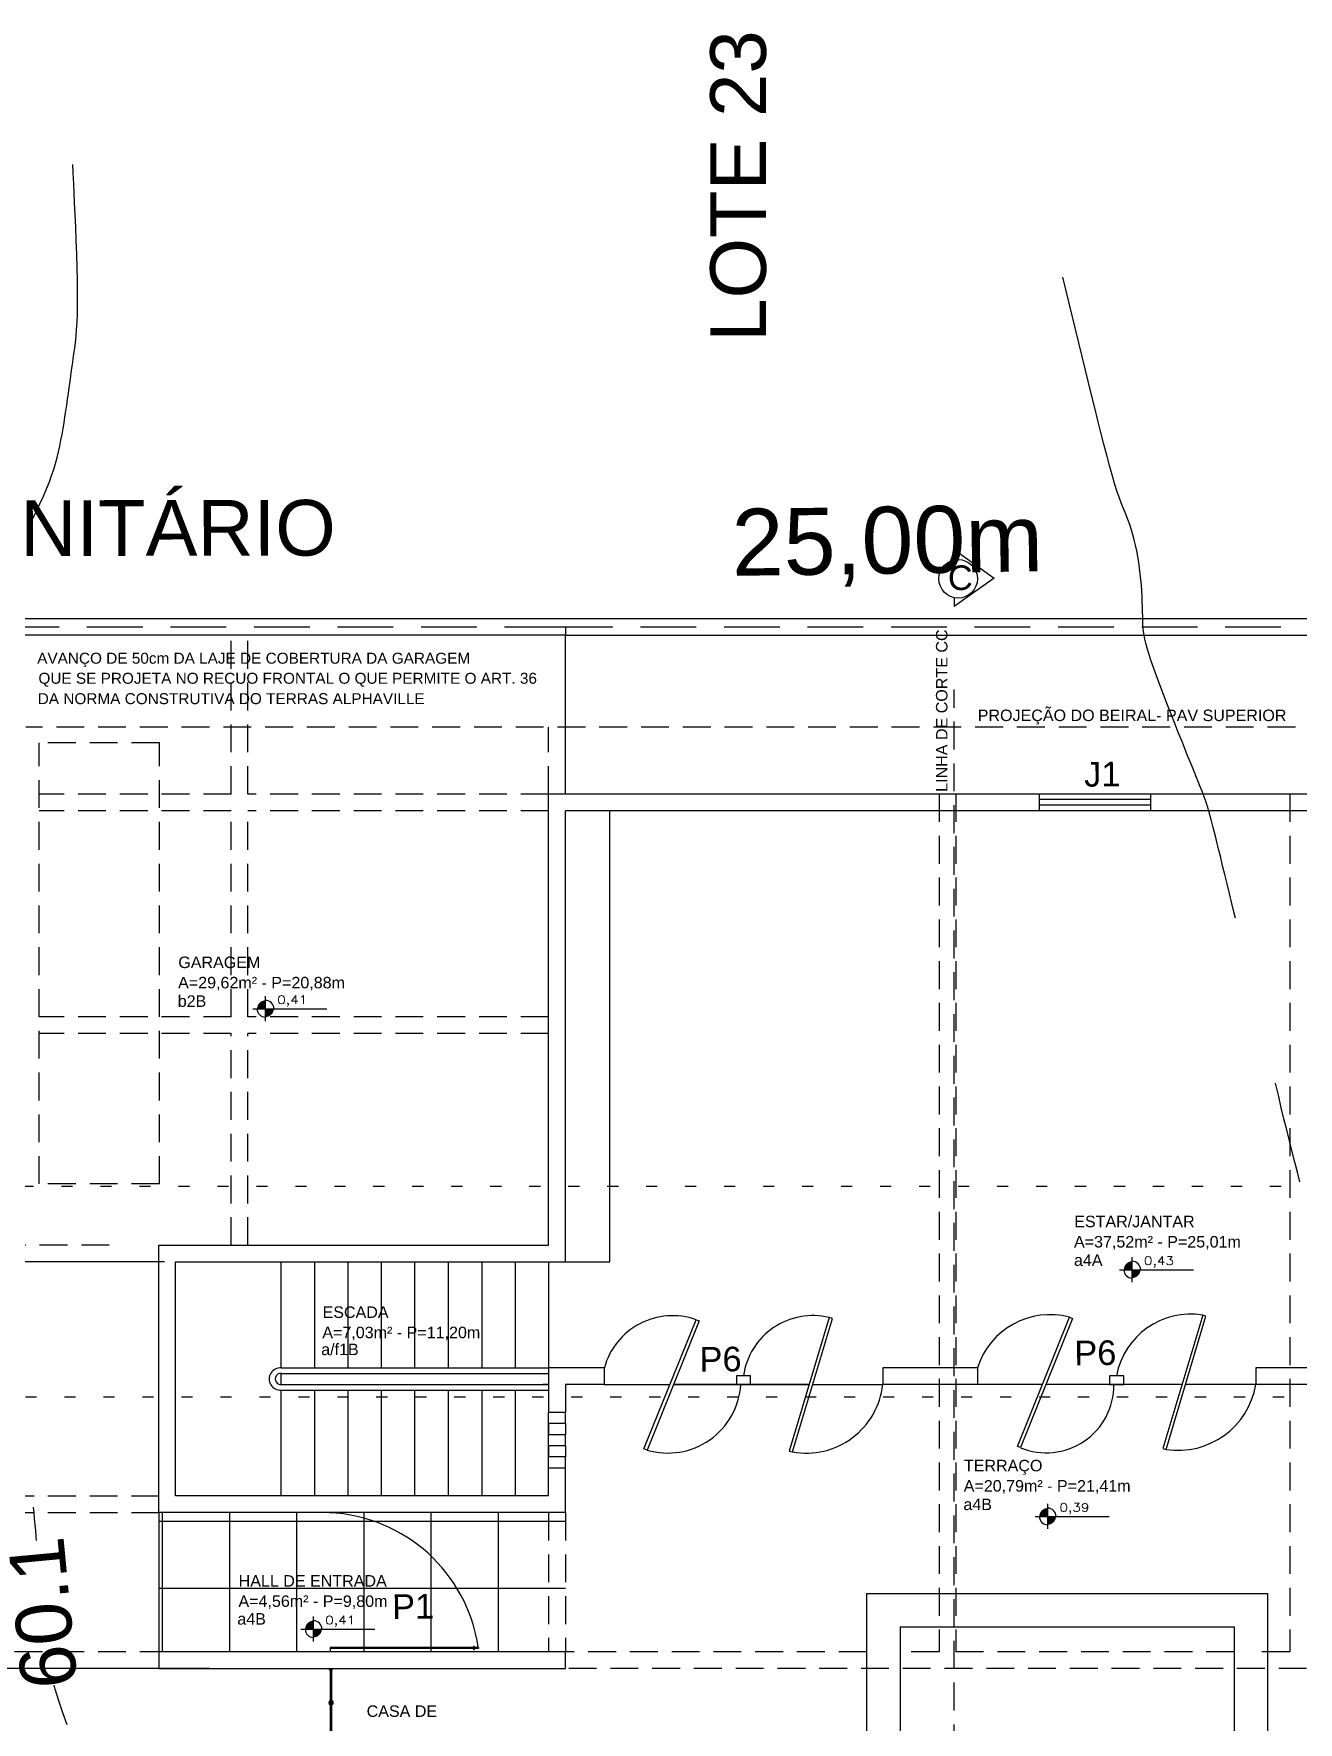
# Model space of a CAD drawing. Header units: millimetres. Extents: x 2182 to 2335, y 1488 to 1614.
# Drawn here: x 2215.27 to 2226.62, y 1581.75 to 1596.91 of the extents above; entities that cross this region are included whole.
import ezdxf
from ezdxf.enums import TextEntityAlignment as Align

# ---------------------------------------------------------------- set-up
doc = ezdxf.new("R2010")
doc.units = ezdxf.units.MM
for name, pattern in [('DASHED', [0.75, 0.5, -0.25]), ('DOT', [0.25, 0, -0.25]), ('HIDDEN', [0.375, 0.25, -0.125])]:
    doc.linetypes.add(name, pattern=pattern)
for name, color, linetype in [('01 nivel', 33, 'Continuous'), ('_CURVAS002', 44, 'Continuous'), ('default', 7, 'Continuous')]:
    doc.layers.add(name, color=color, linetype=linetype)
doc.styles.add('Arial', font='arial.ttf')
doc.styles.add('Arial1', font='arial.ttf')
doc.styles.add('F60_1-50', font='romans.shx', dxfattribs={"width": 1.2, "height": 7.5})
doc.styles.get("Standard").update_dxf_attribs({"font": 'arial.ttf'})

# ---------------------------------------------------------------- blocks, each defined once
blk = doc.blocks.new('nivelplanta')
at = {"linetype": 'ByBlock'}
for p, q in [((-11.2, 0), (55.2, 0)), ((0.1, -11.2), (0.1, 11.3))]:
    blk.add_line(p, q, dxfattribs=at)
at = {"linetype": 'ByBlock', "const_width": 7.5}
for points in [[(-3.7, 0, -0.414214), (0.1, 3.8, -0.618034)], [(0.1, -3.7, 0.414214), (3.8, 0, 0.618034)]]:
    blk.add_lwpolyline(points, format="xyb", dxfattribs=at)
at = {"linetype": 'ByBlock'}
for start, end in [(180, 270), (0, 90)]:
    blk.add_arc((0.1, 0), 7.5, start, end, dxfattribs=at)
at = {"linetype": 'ByBlock', "style": 'F60_1-50', "width": 1.2}
blk.add_attdef('COTAPISO', (10.6, 4.3), '', height=7.5, dxfattribs=at)

msp = doc.modelspace()

# ---------------------------------------------------------------- hatches: boundary and pattern name
at = {"linetype": 'Continuous'}
h = msp.add_hatch(dxfattribs=at)
h.set_pattern_fill('ANSI37', color=8, scale=0.19, angle=405)
h.set_pattern_definition([(90, (359.018, -59.0935), (-0.60325, 3e-16), []), (180, (359.018, -59.0935), (-3e-16, -0.60325), [])])
h.paths.add_polyline_path([(2217.926, 1583.632), (2216.392, 1583.632), (2216.392, 1582.382), (2217.929, 1582.382), (2217.929, 1582.423), (2219.217, 1582.423), (2219.217, 1582.432), (2219.227, 1582.432), (2219.261, 1582.423, 0.358969)])
h.paths.add_polyline_path([(2219.892, 1583.632), (2217.926, 1583.632, -0.358969), (2219.261, 1582.423), (2219.261, 1582.413), (2219.227, 1582.413), (2219.227, 1582.404), (2219.216, 1582.404), (2217.929, 1582.413), (2217.929, 1582.382), (2219.892, 1582.382)])
h.paths.add_polyline_path([(2220.042, 1583.632), (2219.892, 1583.632), (2219.892, 1582.382), (2220.042, 1582.382)])
h.paths.add_polyline_path([(2217.071, 1582.599), (2217.38, 1582.599), (2217.38, 1582.757), (2217.071, 1582.757)], flags=24)
h.paths.add_polyline_path([(2217.076, 1582.735), (2218.476, 1582.735), (2218.476, 1582.921), (2217.076, 1582.921)], flags=24)
h.paths.add_polyline_path([(2217.083, 1582.942), (2218.465, 1582.942), (2218.465, 1583.097), (2217.083, 1583.097)], flags=24)

# ---------------------------------------------------------------- linework, layer by layer
at = {"color": 4, "linetype": 'Continuous'}
msp.add_line((2214.997, 1591.657), (2220.042, 1591.657), dxfattribs=at)
at = {"color": 7, "linetype": 'Continuous'}
for p, q in [((2220.042, 1591.657), (2235.072, 1591.657)), ((2220.042, 1591.507), (2234.922, 1591.507)), ((2220.042, 1590.082), (2220.042, 1591.507)), ((2217.492, 1584.932), (2217.492, 1585.883)), ((2217.792, 1584.932), (2217.792, 1585.883)), ((2218.092, 1584.932), (2218.092, 1585.883)), ((2218.392, 1584.932), (2218.392, 1585.883)), ((2218.692, 1584.932), (2218.692, 1585.883)), ((2218.992, 1584.932), (2218.992, 1585.883)), ((2219.292, 1585.883), (2219.292, 1584.932)), ((2219.592, 1585.883), (2219.592, 1584.932)), ((2219.892, 1585.883), (2219.892, 1584.932)), ((2217.492, 1584.782), (2217.492, 1584.882)), ((2217.492, 1583.782), (2217.492, 1584.732)), ((2217.792, 1583.782), (2217.792, 1584.732)), ((2218.092, 1583.782), (2218.092, 1584.732)), ((2218.392, 1583.782), (2218.392, 1584.732)), ((2218.692, 1583.782), (2218.692, 1584.732)), ((2218.992, 1583.782), (2218.992, 1584.732)), ((2219.292, 1584.732), (2219.292, 1583.782)), ((2219.592, 1584.732), (2219.592, 1583.782)), ((2216.392, 1583.632), (2216.392, 1582.382))]:
    msp.add_line(p, q, dxfattribs=at)
at = {"color": 4, "linetype": 'DASHED'}
msp.add_line((2214.997, 1591.582), (2220.042, 1591.582), dxfattribs=at)
at = {"color": 7, "linetype": 'HIDDEN'}
for p, q in [((2217.042, 1590.082), (2217.042, 1591.507)), ((2217.192, 1590.082), (2217.192, 1591.507)), ((2217.042, 1590.082), (2215.317, 1590.082)), ((2219.892, 1590.082), (2217.192, 1590.082)), ((2223.397, 1590.082), (2223.397, 1582.382)), ((2223.547, 1590.082), (2223.547, 1582.382)), ((2226.547, 1590.082), (2226.547, 1582.382)), ((2217.042, 1589.932), (2215.317, 1589.932)), ((2217.042, 1588.082), (2217.042, 1589.932)), ((2217.192, 1588.082), (2217.192, 1589.932)), ((2219.892, 1589.932), (2217.192, 1589.932)), ((2217.042, 1588.082), (2215.317, 1588.082)), ((2219.892, 1588.082), (2217.192, 1588.082)), ((2217.042, 1587.932), (2215.317, 1587.932)), ((2217.042, 1586.033), (2217.042, 1587.932)), ((2217.192, 1586.033), (2217.192, 1587.932)), ((2219.892, 1587.932), (2217.192, 1587.932)), ((2215.947, 1586.033), (2214.647, 1586.033)), ((2215.947, 1585.883), (2214.647, 1585.883)), ((2214.647, 1583.782), (2216.392, 1583.782)), ((2214.647, 1583.632), (2216.392, 1583.632)), ((2216.847, 1582.382), (2214.647, 1582.382)), ((2222.747, 1582.382), (2220.042, 1582.382)), ((2223.397, 1582.382), (2223.047, 1582.382)), ((2226.047, 1582.382), (2223.533, 1582.382)), ((2226.547, 1582.382), (2226.197, 1582.382)), ((2228.197, 1582.232), (2220.042, 1582.232))]:
    msp.add_line(p, q, dxfattribs=at)
at = {"color": 3, "linetype": 'DASHED'}
msp.add_line((2219.967, 1591.582), (2234.997, 1591.582), dxfattribs=at)
at = {"color": 2, "linetype": 'HIDDEN'}
msp.add_line((2223.533, 1579.232), (2223.533, 1591.02), dxfattribs=at)
at = {"color": 1, "linetype": 'HIDDEN'}
for p, q in [((2232.597, 1590.682), (2215.197, 1590.682)), ((2219.892, 1590.082), (2219.892, 1590.682)), ((2215.317, 1586.582), (2215.317, 1590.542)), ((2216.397, 1590.542), (2215.317, 1590.542)), ((2216.397, 1586.582), (2216.397, 1590.542)), ((2216.397, 1586.582), (2215.317, 1586.582)), ((2219.892, 1583.632), (2219.892, 1582.382)), ((2220.042, 1583.632), (2220.042, 1582.382))]:
    msp.add_line(p, q, dxfattribs=at)
at = {"color": 1, "linetype": 'ByBlock'}
msp.add_line((2220.042, 1590.082), (2220.042, 1590.682), dxfattribs=at)
at = {"color": 6, "linetype": 'ByBlock'}
for p, q in [((2224.297, 1590.082), (2219.892, 1590.082)), ((2224.297, 1590.082), (2224.297, 1589.932)), ((2227.697, 1590.082), (2225.297, 1590.082)), ((2225.297, 1590.082), (2225.297, 1589.932)), ((2224.297, 1589.932), (2220.042, 1589.932)), ((2227.547, 1589.932), (2225.297, 1589.932)), ((2220.392, 1584.932), (2219.892, 1584.932)), ((2219.892, 1584.932), (2219.892, 1584.532)), ((2220.392, 1584.932), (2220.392, 1584.782)), ((2223.742, 1584.932), (2222.892, 1584.932)), ((2222.892, 1584.932), (2222.892, 1584.782)), ((2223.742, 1584.932), (2223.742, 1584.782)), ((2223.742, 1584.932), (2223.742, 1584.782)), ((2228.347, 1584.932), (2226.242, 1584.932)), ((2226.242, 1584.932), (2226.242, 1584.782)), ((2219.892, 1584.782), (2219.842, 1584.782)), ((2220.392, 1584.782), (2220.042, 1584.782)), ((2220.042, 1584.782), (2220.042, 1584.532)), ((2223.742, 1584.782), (2222.892, 1584.782)), ((2228.197, 1584.782), (2226.242, 1584.782)), ((2220.042, 1584.532), (2219.892, 1584.532)), ((2219.892, 1584.432), (2219.892, 1584.332)), ((2220.042, 1584.432), (2219.892, 1584.432)), ((2220.042, 1584.432), (2220.042, 1584.332)), ((2220.042, 1584.332), (2219.892, 1584.332)), ((2219.892, 1584.232), (2219.892, 1584.132)), ((2220.042, 1584.232), (2219.892, 1584.232)), ((2220.042, 1584.232), (2220.042, 1584.132)), ((2220.042, 1584.132), (2219.892, 1584.132)), ((2220.042, 1584.032), (2219.892, 1584.032)), ((2219.892, 1583.782), (2219.892, 1584.032)), ((2220.042, 1583.632), (2220.042, 1584.032))]:
    msp.add_line(p, q, dxfattribs=at)
at = {"color": 6, "linetype": 'Continuous'}
for p, q in [((2219.892, 1586.033), (2219.892, 1590.082)), ((2220.042, 1585.883), (2220.042, 1589.932)), ((2216.392, 1586.033), (2219.892, 1586.033)), ((2216.392, 1583.632), (2216.392, 1586.033)), ((2216.542, 1585.883), (2220.042, 1585.883)), ((2216.542, 1583.782), (2216.542, 1585.883)), ((2219.892, 1584.332), (2219.892, 1584.432)), ((2219.892, 1584.132), (2219.892, 1584.232)), ((2219.892, 1583.782), (2219.892, 1584.032)), ((2219.892, 1583.782), (2216.542, 1583.782)), ((2220.042, 1583.632), (2216.392, 1583.632))]:
    msp.add_line(p, q, dxfattribs=at)
at = {"color": 3, "linetype": 'ByBlock'}
for p, q in [((2225.297, 1590.082), (2224.297, 1590.082)), ((2225.297, 1590.032), (2224.297, 1590.032)), ((2225.297, 1589.982), (2224.297, 1589.982)), ((2225.297, 1589.932), (2224.297, 1589.932)), ((2219.261, 1582.423), (2217.929, 1582.423)), ((2217.929, 1582.423), (2217.929, 1582.382)), ((2219.261, 1582.413), (2217.929, 1582.413)), ((2217.931, 1582.232), (2217.931, 1579.307)), ((2217.941, 1582.232), (2217.941, 1579.307))]:
    msp.add_line(p, q, dxfattribs=at)
at = {"color": 1, "linetype": 'Continuous'}
for p, q in [((2220.442, 1585.883), (2220.442, 1589.932)), ((2216.442, 1585.883), (2214.497, 1585.883)), ((2220.042, 1585.883), (2220.442, 1585.883)), ((2217.492, 1584.932), (2219.892, 1584.932)), ((2217.492, 1584.882), (2219.892, 1584.882)), ((2217.492, 1584.782), (2219.892, 1584.782)), ((2217.492, 1584.732), (2219.892, 1584.732))]:
    msp.add_line(p, q, dxfattribs=at)
at = {"color": 2, "linetype": 'DOT'}
for p, q in [((2235.218, 1586.56), (2209.997, 1586.56)), ((2235.245, 1584.67), (2209.997, 1584.67))]:
    msp.add_line(p, q, dxfattribs=at)
at = {"color": 7, "linetype": 'ByBlock'}
for p, q in [((2220.392, 1584.782), (2220.981, 1584.782)), ((2221.013, 1584.782), (2222.232, 1584.782)), ((2222.231, 1584.782), (2221.013, 1584.782)), ((2222.263, 1584.782), (2222.892, 1584.782)), ((2224.325, 1584.782), (2223.742, 1584.782)), ((2225.579, 1584.782), (2224.358, 1584.782)), ((2226.242, 1584.782), (2225.61, 1584.782)), ((2219.892, 1584.432), (2219.892, 1584.532)), ((2220.042, 1584.432), (2220.042, 1584.532)), ((2219.892, 1584.232), (2219.892, 1584.332)), ((2220.042, 1584.232), (2220.042, 1584.332)), ((2219.892, 1584.032), (2219.892, 1584.132)), ((2220.042, 1584.032), (2220.042, 1584.132)), ((2216.847, 1582.232), (2214.497, 1582.232))]:
    msp.add_line(p, q, dxfattribs=at)
at = {"color": 2, "linetype": 'Continuous'}
for p, q in [((2222.747, 1582.907), (2222.747, 1580.508)), ((2222.747, 1582.907), (2226.347, 1582.907)), ((2226.347, 1582.907), (2226.347, 1580.508)), ((2223.047, 1582.607), (2223.047, 1580.808)), ((2223.047, 1582.607), (2226.047, 1582.607)), ((2223.047, 1582.607), (2226.047, 1582.607)), ((2226.047, 1582.607), (2226.047, 1580.808))]:
    msp.add_line(p, q, dxfattribs=at)
at = {"color": 4, "linetype": 'Continuous'}
msp.add_lwpolyline([(2220.042, 1591.582), (2220.042, 1591.507), (2214.997, 1591.507), (2214.997, 1591.582)], dxfattribs=at)
at = {"color": 3, "linetype": 'ByBlock'}
for points in [[(2225.407, 1584.207), (2225.436, 1584.199), (2225.794, 1585.396), (2225.765, 1585.405)], [(2220.776, 1584.194), (2220.748, 1584.205), (2221.216, 1585.364), (2221.243, 1585.353)], [(2222.053, 1584.185), (2222.082, 1584.177), (2222.44, 1585.374), (2222.411, 1585.383)], [(2224.13, 1584.216), (2224.102, 1584.227), (2224.569, 1585.386), (2224.597, 1585.375)], [(2221.706, 1584.782), (2221.706, 1584.861), (2221.578, 1584.861), (2221.578, 1584.782)], [(2225.056, 1584.782), (2225.056, 1584.861), (2224.928, 1584.861), (2224.928, 1584.782)], [(2219.227, 1582.404), (2219.227, 1582.413), (2219.216, 1582.413), (2219.216, 1582.404)], [(2219.227, 1582.424), (2219.227, 1582.432), (2219.217, 1582.432), (2219.217, 1582.424)], [(2219.261, 1582.423), (2219.261, 1582.413), (2219.261, 1582.413), (2219.261, 1582.423)]]:
    msp.add_lwpolyline(points, close=True, dxfattribs=at)
at = {"color": 6, "linetype": 'ByBlock'}
msp.add_lwpolyline([(2220.042, 1582.232), (2220.042, 1582.382), (2216.392, 1582.382), (2216.392, 1582.232)], close=True, dxfattribs=at)
at = {"color": 7, "linetype": 'ByBlock'}
for centre, radius, start, end in [((2221.005, 1584.765), 0.635, 70.6324, 164.8038), ((2222.264, 1584.772), 0.629, 76.4671, 171.8331), ((2224.394, 1584.725), 0.684, 75.1327, 162.4541), ((2225.656, 1584.738), 0.676, 80.7698, 169.4844), ((2220.963, 1584.822), 0.655, 253.4529, 356.461), ((2222.203, 1584.86), 0.694, 259.999, 353.5306), ((2224.361, 1584.775), 0.606, 247.5363, 0.5746), ((2225.542, 1584.9), 0.709, 261.3472, 350.4073), ((2217.86, 1582.218), 1.415, 8.3504, 87.3367)]:
    msp.add_arc(centre, radius, start, end, dxfattribs=at)
at = {"color": 1, "linetype": 'Continuous'}
for centre, radius, start, end in [((2217.483, 1584.832), 0.1, 84.9723, 275.0196), ((2217.487, 1584.832), 0.0503, 84.1094, 275.8906)]:
    msp.add_arc(centre, radius, start, end, dxfattribs=at)
at = {"color": 3, "linetype": 'ByBlock'}
for centre, radius, start, end in [((2217.935, 1582.229), 0.0139, 171.3249, 253.5121), ((2217.935, 1582.229), 0.0139, 295.9433, 8.6751), ((2217.938, 1581.926), 0.0203, 108.778, 251.222), ((2217.938, 1581.926), 0.0203, 279.8105, 80.1895)]:
    msp.add_arc(centre, radius, start, end, dxfattribs=at)
at = {"layer": '_CURVAS002', "linetype": 'Continuous'}
for points in [[(2215.248, 1592.53), (2215.289, 1592.612), (2215.325, 1592.687), (2215.357, 1592.757), (2215.385, 1592.822), (2215.409, 1592.883), (2215.429, 1592.94), (2215.448, 1592.995), (2215.464, 1593.049), (2215.478, 1593.102), (2215.491, 1593.154), (2215.503, 1593.206), (2215.513, 1593.258), (2215.523, 1593.31), (2215.533, 1593.362), (2215.541, 1593.414), (2215.549, 1593.467), (2215.557, 1593.519), (2215.565, 1593.572), (2215.572, 1593.625), (2215.58, 1593.678), (2215.587, 1593.731), (2215.595, 1593.783), (2215.602, 1593.835), (2215.609, 1593.887), (2215.616, 1593.937), (2215.623, 1593.987), (2215.63, 1594.036), (2215.637, 1594.085), (2215.644, 1594.136), (2215.649, 1594.191), (2215.654, 1594.252), (2215.659, 1594.319), (2215.662, 1594.395), (2215.663, 1594.482), (2215.663, 1594.58), (2215.662, 1594.689), (2215.659, 1594.806), (2215.655, 1594.928), (2215.651, 1595.05), (2215.646, 1595.17), (2215.641, 1595.284), (2215.636, 1595.388), (2215.632, 1595.48), (2215.629, 1595.554), (2215.626, 1595.613), (2215.624, 1595.656), (2215.622, 1595.688), (2215.621, 1595.71), (2215.62, 1595.723), (2215.62, 1595.73), (2215.62, 1595.733)], [(2226.058, 1588.967), (2226.047, 1589.012), (2226.025, 1589.101), (2226.004, 1589.19), (2225.983, 1589.276), (2225.962, 1589.36), (2225.943, 1589.439), (2225.926, 1589.512), (2225.91, 1589.579), (2225.895, 1589.638), (2225.882, 1589.691), (2225.871, 1589.738), (2225.86, 1589.781), (2225.851, 1589.819), (2225.842, 1589.853), (2225.833, 1589.883), (2225.826, 1589.912), (2225.818, 1589.938), (2225.81, 1589.963), (2225.803, 1589.987), (2225.795, 1590.01), (2225.787, 1590.034), (2225.778, 1590.057), (2225.769, 1590.081), (2225.76, 1590.107), (2225.749, 1590.134), (2225.737, 1590.163), (2225.724, 1590.196), (2225.709, 1590.231), (2225.693, 1590.271), (2225.675, 1590.315), (2225.655, 1590.365), (2225.632, 1590.42), (2225.607, 1590.483), (2225.579, 1590.553), (2225.548, 1590.63), (2225.515, 1590.714), (2225.481, 1590.8), (2225.447, 1590.889), (2225.413, 1590.977), (2225.38, 1591.062), (2225.35, 1591.144), (2225.323, 1591.219), (2225.299, 1591.285), (2225.28, 1591.343), (2225.265, 1591.392), (2225.253, 1591.435), (2225.244, 1591.473), (2225.238, 1591.507), (2225.233, 1591.54), (2225.23, 1591.572), (2225.228, 1591.604), (2225.227, 1591.64), (2225.226, 1591.678), (2225.225, 1591.719), (2225.224, 1591.763), (2225.222, 1591.808), (2225.22, 1591.856), (2225.217, 1591.905), (2225.214, 1591.956), (2225.21, 1592.007), (2225.204, 1592.059), (2225.198, 1592.111), (2225.19, 1592.164), (2225.181, 1592.215), (2225.172, 1592.266), (2225.161, 1592.315), (2225.15, 1592.363), (2225.138, 1592.409), (2225.125, 1592.452), (2225.112, 1592.493), (2225.098, 1592.531), (2225.083, 1592.569), (2225.068, 1592.609), (2225.051, 1592.65), (2225.034, 1592.696), (2225.015, 1592.747), (2224.995, 1592.805), (2224.974, 1592.871), (2224.951, 1592.946), (2224.928, 1593.031), (2224.903, 1593.123), (2224.877, 1593.222), (2224.85, 1593.327), (2224.823, 1593.436), (2224.795, 1593.549), (2224.767, 1593.664), (2224.509, 1594.721)], [(2226.637, 1586.6), (2226.615, 1586.687), (2226.592, 1586.778), (2226.568, 1586.872), (2226.543, 1586.969), (2226.519, 1587.067), (2226.494, 1587.167), (2226.47, 1587.267), (2226.447, 1587.366), (2226.424, 1587.463), (2226.418, 1587.487)], [(2215.295, 1583.383), (2215.292, 1583.417), (2215.287, 1583.472), (2215.282, 1583.525), (2215.277, 1583.577), (2215.272, 1583.629), (2215.267, 1583.681)], [(2215.57, 1581.728), (2215.529, 1581.836), (2215.493, 1581.942), (2215.462, 1582.047), (2215.453, 1582.083)]]:
    msp.add_lwpolyline(points, dxfattribs=at)
at = {"layer": 'default'}
for p, q in [((2223.533, 1592.276), (2223.533, 1592.184)), ((2223.533, 1592.276), (2223.893, 1592.019)), ((2223.893, 1592.019), (2223.533, 1591.766)), ((2223.533, 1591.845), (2223.533, 1591.766))]:
    msp.add_line(p, q, dxfattribs=at)
at = {"layer": 'default', "color": 5}
msp.add_circle((2223.569, 1592.014), 0.173, dxfattribs=at)

# ---------------------------------------------------------------- block references
at = {"layer": '01 nivel', "color": 7, "xscale": 0.0099999999999998, "yscale": 0.0099999999999998, "zscale": 0.0099999999999998}
for p, values in [((2217.349, 1588.155), {'COTAPISO': '0,41'}), ((2225.131, 1585.813), {'COTAPISO': '0,43'}), ((2224.372, 1583.598), {'COTAPISO': '0,39'}), ((2217.78, 1582.587), {'COTAPISO': '0,41'})]:
    msp.add_blockref('nivelplanta', p, dxfattribs=at).add_auto_attribs(values)

# ---------------------------------------------------------------- texts
at = {"lineweight": 5, "char_height": 0.5, "attachment_point": 1}
for s, insert, width, rotation in [('{\\fArial|b0|i0|c0|p34;LOTE 23}', (2221.343, 1594.142), 3.325, 90), ('{\\fArial|b0|i0|c0|p34;ESGOTO/SANITÁRIO}', (2211.034, 1592.714), 7.525, 0.0699)]:
    msp.add_mtext(s, dxfattribs=dict(at, insert=insert, width=width, rotation=rotation))
at = {"color": 7, "linetype": 'Continuous', "insert": (2221.531, 1592.64), "char_height": 0.6, "width": 4.85443, "attachment_point": 1, "rotation": 0.8611}
msp.add_mtext('{\\fArial|b0|i0|c0|p34;25,00m}', dxfattribs=at)
at = {"layer": '_CURVAS002', "linetype": 'Continuous'}
msp.add_text('60.1', height=0.5, rotation=95.3968, dxfattribs=at).set_placement((2215.349, 1582.731), align=Align.MIDDLE)
at = {"layer": 'default', "color": 5, "style": 'Arial'}
for s, p in [('C', (2223.478, 1591.912)), ('J1', (2224.701, 1590.148)), ('P6', (2221.248, 1584.897)), ('P6', (2224.613, 1584.954)), ('P1', (2218.488, 1582.678))]:
    msp.add_text(s, height=0.221, rotation=0.6706, dxfattribs=at).set_placement(p)
at = {"layer": 'default', "color": 2, "style": 'Arial1'}
msp.add_text('LINHA DE CORTE CC', height=0.1032, rotation=90, dxfattribs=at).set_placement((2223.473, 1590.102))
for s, height, p in [('AVANÇO DE 50cm DA LAJE DE COBERTURA DA GARAGEM', 0.09859, (2215.3, 1591.252)), ('QUE SE PROJETA NO RECUO FRONTAL O QUE PERMITE O ART. 36', 0.09859, (2215.311, 1591.072)), ('DA NORMA CONSTRUTIVA DO TERRAS ALPHAVILLE', 0.09859, (2215.305, 1590.889)), ('PROJEÇÃO DO BEIRAL- PAV SUPERIOR', 0.1032, (2223.745, 1590.737)), ('GARAGEM', 0.1032, (2216.567, 1588.52)), ('A=29,62m² - P=20,88m', 0.1032, (2216.565, 1588.338)), ('ESTAR/JANTAR', 0.1032, (2224.611, 1586.194)), ('A=37,52m² - P=25,01m', 0.1032, (2224.609, 1586.012)), ('ESCADA', 0.1032, (2217.862, 1585.38)), ('A=7,03m² - P=11,20m', 0.1032, (2217.86, 1585.198)), ('TERRAÇO', 0.1032, (2223.621, 1584.003)), ('A=20,79m² - P=21,41m', 0.1032, (2223.619, 1583.821)), ('HALL DE ENTRADA', 0.1032, (2217.109, 1582.968)), ('A=4,56m² - P=9,80m', 0.1032, (2217.107, 1582.786)), ('CASA DE', 0.1032, (2218.258, 1581.799))]:
    msp.add_text(s, height=height, dxfattribs=at).set_placement(p)
at = {"layer": 'default', "color": 1, "style": 'Arial1'}
for s, p in [('b2B', (2216.562, 1588.172)), ('a4A', (2224.609, 1585.847)), ('a/f1B', (2217.85, 1585.046)), ('a4B', (2223.616, 1583.655)), ('a4B', (2217.097, 1582.627))]:
    msp.add_text(s, height=0.1032, dxfattribs=at).set_placement(p)

doc.saveas('drawing.dxf')
